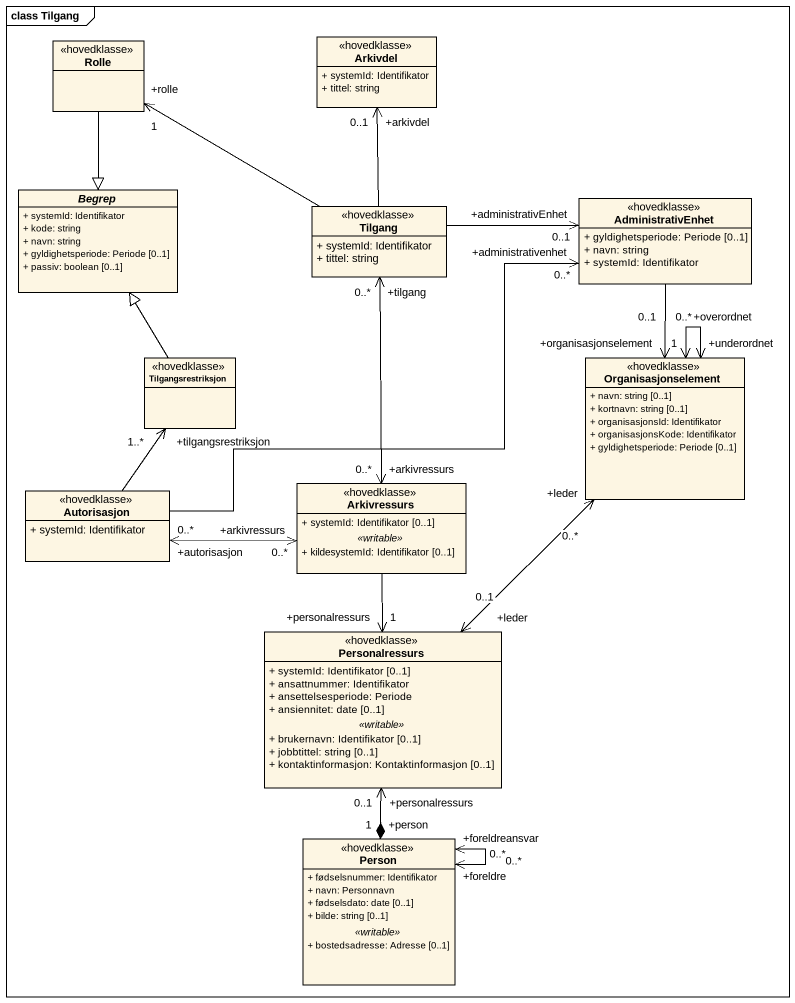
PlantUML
@startuml
mainframe class Tilgang
hide circle
hide empty members
skinparam classAttributeIconSize 0
class Rolle <<hovedklasse>>
class Arkivdel <<hovedklasse>> {
  + systemId: Identifikator
  + tittel: string
}
abstract class Begrep {
  + systemId: Identifikator
  + kode: string
  + navn: string
  + gyldighetsperiode: Periode [0..1]
  + passiv: boolean [0..1]
}
class Tilgang <<hovedklasse>> {
  + systemId: Identifikator
  + tittel: string
}
class AdministrativEnhet <<hovedklasse>> {
  + gyldighetsperiode: Periode [0..1]
  + navn: string
  + systemId: Identifikator
}
class Tilgangsrestriksjon <<hovedklasse>>
class Organisasjonselement <<hovedklasse>> {
  + navn: string [0..1]
  + kortnavn: string [0..1]
  + organisasjonsId: Identifikator
  + organisasjonsKode: Identifikator
  + gyldighetsperiode: Periode [0..1]
}
class Autorisasjon <<hovedklasse>> {
  + systemId: Identifikator
}
class Arkivressurs <<hovedklasse>> {
  + systemId: Identifikator [0..1]
  .. <<writable>> ..
  + kildesystemId: Identifikator [0..1]
}
class Personalressurs <<hovedklasse>> {
  + systemId: Identifikator [0..1]
  + ansattnummer: Identifikator
  + ansettelsesperiode: Periode
  + ansiennitet: date [0..1]
  .. <<writable>> ..
  + brukernavn: Identifikator [0..1]
  + jobbtittel: string [0..1]
  + kontaktinformasjon: Kontaktinformasjon [0..1]
}
class "Person" as Person_ <<hovedklasse>> {
  + fødselsnummer: Identifikator
  + navn: Personnavn
  + fødselsdato: date [0..1]
  + bilde: string [0..1]
  .. <<writable>> ..
  + bostedsadresse: Adresse [0..1]
}
Rolle --|> Begrep
Tilgang -left-> "+rolle\n1" Rolle
Tilgang -up-> "+arkivdel\n0..1" Arkivdel
Tilgang -right-> "+administrativEnhet\n0..1" AdministrativEnhet
Tilgang "+tilgang\n0..*" <--> "+arkivressurs\n0..*" Arkivressurs
AdministrativEnhet --> "+organisasjonselement\n0..1" Organisasjonselement
Tilgangsrestriksjon -up-|> Begrep
Organisasjonselement "+underordnet\n0..*" <--> "+overordnet\n1" Organisasjonselement
Organisasjonselement "+leder\n0..*" <--> "+leder\n0..1" Personalressurs
Autorisasjon -right-> "+administrativenhet\n0..*" AdministrativEnhet
Autorisasjon -up-> "+tilgangsrestriksjon\n1..*" Tilgangsrestriksjon
Arkivressurs "+arkivressurs\n0..*" <-left-> "+autorisasjon\n0..*" Autorisasjon
Arkivressurs --> "+personalressurs\n1" Personalressurs
Person_ "+person\n1" *-up-> "+personalressurs\n0..1" Personalressurs
Person_ "+foreldre\n0..*" <--> "+foreldreansvar\n0..*" Person_
@enduml
